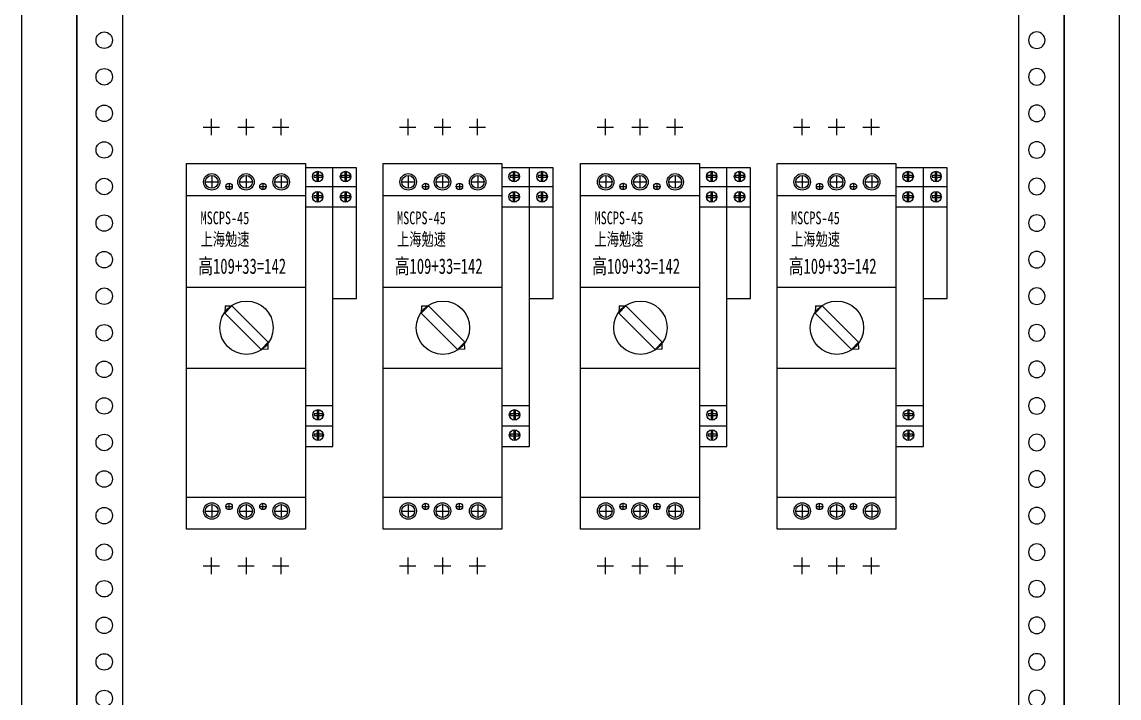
# Model space of a CAD drawing. Extents: x 1639723 to 1640323, y 413345 to 415145.
# Drawn here: x 1639723 to 1640323, y 414300 to 414670 of the extents above; entities that cross this region are included whole.
import ezdxf

# ---------------------------------------------------------------- set-up
doc = ezdxf.new("R2010")
doc.units = 0
doc.header["$MEASUREMENT"] = 0
for name, color, linetype in [('EQUIP-插座', 3, 'Continuous'), ('LY-JS-BJ', 7, 'Continuous'), ('布置图', 20, 'Continuous'), ('注释', 1, 'Continuous')]:
    doc.layers.add(name, color=color, linetype=linetype)
doc.styles.add('-宋体', font='', dxfattribs={"width": 0.65})
doc.styles.get('-宋体').set_extended_font_data('NSimSun')

# ---------------------------------------------------------------- blocks, each defined once
blk = doc.blocks.new('A$C621cb95d')
at = {"color": 0}
for p, q in [((93, -2.25), (65, -2.25)), ((10.25, -10), (17.25, -10)), ((13.75, -6.5), (13.75, -13.5)), ((29, -10), (36, -10)), ((32.5, -6.5), (32.5, -13.5)), ((48.25, -10), (55.25, -10)), ((51.75, -6.5), (51.75, -13.5)), ((0, -17.5), (65, -17.5)), ((65, -12.5), (93, -12.5)), ((65, -23.58), (93, -23.58)), ((0, -67.5), (65, -67.5)), ((21.04, -77.83), (20.87, -81.76)), ((21.04, -77.83), (24.76, -77.87)), ((44.67, -101.44), (40.74, -101.63)), ((44.67, -101.44), (44.6, -97.71)), ((65, -112), (0, -112)), ((65, -132.31), (80, -132.31)), ((65, -143.49), (80, -143.49)), ((0, -182.5), (65, -182.5)), ((10.25, -190), (17.25, -190)), ((13.75, -186.5), (13.75, -193.5)), ((29, -190), (36, -190)), ((32.5, -186.5), (32.5, -193.5)), ((48.25, -190), (55.25, -190)), ((51.75, -186.5), (51.75, -193.5))]:
    blk.add_line(p, q, dxfattribs=at)
at = {"color": 1}
for p, q in [((23.25, -10.9), (23.25, -14.1)), ((41.75, -10.9), (41.75, -14.1)), ((21.65, -12.5), (24.85, -12.5)), ((40.15, -12.5), (43.35, -12.5)), ((23.25, -189.1), (23.25, -185.9)), ((41.75, -189.1), (41.75, -185.9)), ((21.65, -187.5), (24.85, -187.5)), ((40.15, -187.5), (43.35, -187.5))]:
    blk.add_line(p, q, dxfattribs=at)
at = {"color": 0}
for points in [[(0, 0), (65, 0), (65, -200), (0, -200)], [(72.11, -9.39), (72.11, -4.81), (71.22, -4.81), (71.22, -9.39)], [(87.38, -9.39), (87.38, -4.81), (86.48, -4.81), (86.48, -9.39)], [(69.5, -7.47), (74.07, -7.47), (74.07, -6.58), (69.5, -6.58)], [(84.76, -7.47), (89.33, -7.47), (89.33, -6.58), (84.76, -6.58)], [(69.5, -18.55), (74.07, -18.55), (74.07, -17.66), (69.5, -17.66)], [(72.11, -20.46), (72.11, -15.89), (71.22, -15.89), (71.22, -20.46)], [(84.76, -18.55), (89.33, -18.55), (89.33, -17.66), (84.76, -17.66)], [(87.38, -20.46), (87.38, -15.89), (86.48, -15.89), (86.48, -20.46)], [(24.76, -77.87), (44.63, -97.74), (40.74, -101.63), (20.87, -81.76)], [(69.72, -137.81), (74.29, -137.81), (74.29, -136.91), (69.72, -136.91)], [(72.33, -139.72), (72.33, -135.15), (71.44, -135.15), (71.44, -139.72)], [(69.72, -148.88), (74.29, -148.88), (74.29, -147.99), (69.72, -147.99)], [(72.33, -150.79), (72.33, -146.22), (71.44, -146.22), (71.44, -150.79)]]:
    blk.add_lwpolyline(points, close=True, dxfattribs=at)
for points in [[(65, -154.68), (80, -154.68), (80, -2.25)], [(80, -73.75), (93, -73.75), (93, -2.25)]]:
    blk.add_lwpolyline(points, dxfattribs=at)
for centre, radius in [((13.75, -10), 4.5), ((32.5, -10), 4.5), ((51.75, -10), 4.5), ((71.68, -7.1), 2.89), ((86.94, -7.1), 2.89), ((13.75, -10), 3.5), ((32.5, -10), 3.5), ((51.75, -10), 3.5), ((71.68, -18.18), 2.89), ((86.94, -18.18), 2.89), ((32.75, -89.75), 14.59), ((71.9, -137.43), 2.89), ((71.9, -148.51), 2.89), ((13.75, -190), 4.5), ((32.5, -190), 4.5), ((51.75, -190), 4.5), ((13.75, -190), 3.5), ((32.5, -190), 3.5), ((51.75, -190), 3.5)]:
    blk.add_circle(centre, radius, dxfattribs=at)
at = {"layer": 'EQUIP-插座', "color": 1}
for p, q in [((13.5, 24.5), (13.5, 15.5)), ((32.5, 24.5), (32.5, 15.5)), ((51.5, 24.5), (51.5, 15.5)), ((9, 20), (18, 20)), ((28, 20), (37, 20)), ((47, 20), (56, 20)), ((13.5, -215.5), (13.5, -224.5)), ((32.5, -215.5), (32.5, -224.5)), ((51.5, -215.5), (51.5, -224.5)), ((9, -220), (18, -220)), ((28, -220), (37, -220)), ((47, -220), (56, -220))]:
    blk.add_line(p, q, dxfattribs=at)
at = {"layer": 'EQUIP-插座', "color": 4}
for centre in [(23.25, -12.5), (41.75, -12.5), (23.25, -187.5), (41.75, -187.5)]:
    blk.add_circle(centre, 1.75, dxfattribs=at)
at = {"color": 1, "style": '-宋体', "width": 0.7}
for s, height, p in [('MSCPS-45', 7, (7.64, -33.19)), ('上海勉速', 7, (7.64, -44.85)), ('高109+33=142', 8.4, (6.41, -60.28))]:
    blk.add_text(s, height=height, dxfattribs=at).set_placement(p)
blk = doc.blocks.new('KB0-MSCPS-45上海勉速-2024.1')
at = {"layer": '注释', "color": 6}
for centre in [(23.25, 192.5), (41.75, 192.5), (23.25, 17.5), (41.75, 17.5)]:
    blk.add_circle(centre, 1.75, dxfattribs=at)
at = {"color": 0}
blk.add_blockref('A$C621cb95d', (0, 205), dxfattribs=at)
blk = doc.blocks.new('*U22')
at = {"layer": 'LY-JS-BJ', "color": 6}
blk.add_circle((0, 0), 4.5, dxfattribs=at)
blk = doc.blocks.new('*U23')
at = {"layer": 'LY-JS-BJ', "color": 0, "linetype": 'ByBlock', "lineweight": -2, "transparency": 16777216}
for p in [(0, -360), (0, -380), (0, -400), (0, -420), (0, -440), (0, -460), (0, -480), (0, -500), (0, -520), (0, -540), (0, -560), (0, -580), (0, -600), (0, -620), (0, -640), (0, -660), (0, -680), (0, -700), (0, -720)]:
    blk.add_blockref('*U22', p, dxfattribs=at)
blk = doc.blocks.new('*U27')
at = {"layer": 'LY-JS-BJ', "color": 6}
blk.add_circle((0, 0), 4.5, dxfattribs=at)
blk = doc.blocks.new('*U28')
at = {"layer": 'LY-JS-BJ', "color": 0, "linetype": 'ByBlock', "lineweight": -2, "transparency": 16777216}
for p in [(0, -360), (0, -380), (0, -400), (0, -420), (0, -440), (0, -460), (0, -480), (0, -500), (0, -520), (0, -540), (0, -560), (0, -580), (0, -600), (0, -620), (0, -640), (0, -660), (0, -680), (0, -700), (0, -720)]:
    blk.add_blockref('*U27', p, dxfattribs=at)

msp = doc.modelspace()

# ---------------------------------------------------------------- linework, layer by layer
at = {"layer": 'LY-JS-BJ', "color": 6, "ltscale": 50}
for points in [[(1639752.69, 415090.25), (1639752.69, 413345.25)], [(1640292.69, 415090.25), (1640292.69, 413345.25)]]:
    msp.add_lwpolyline(points, dxfattribs=at)
at = {"layer": 'LY-JS-BJ', "color": 6, "lineweight": -3}
for points in [[(1639777.69, 415030.25), (1639777.69, 413430.25), (1639752.69, 413430.25), (1639752.69, 415030.25)], [(1640267.69, 415030.25), (1640267.69, 413430.25), (1640292.69, 413430.25), (1640292.69, 415030.25)]]:
    msp.add_lwpolyline(points, close=True, dxfattribs=at)
at = {"layer": '布置图', "ltscale": 50}
msp.add_lwpolyline([(1639722.69, 415145.25), (1640322.69, 415145.25), (1640322.69, 413345.25), (1639722.69, 413345.25)], close=True, dxfattribs=at)

# ---------------------------------------------------------------- block references
at = {"color": 6}
for p in [(1639812.73, 414387.77), (1639920.19, 414387.77), (1640028.19, 414387.77), (1640135.65, 414387.77)]:
    msp.add_blockref('KB0-MSCPS-45上海勉速-2024.1', p, dxfattribs=at)
at = {"layer": 'LY-JS-BJ', "color": 6, "lineweight": -3}
msp.add_blockref('*U28', (1639767.69, 415020.25), dxfattribs=at)
at = {"layer": 'LY-JS-BJ', "color": 6, "lineweight": -3, "xscale": -1}
msp.add_blockref('*U23', (1640277.69, 415020.25), dxfattribs=at)

doc.saveas('drawing.dxf')
